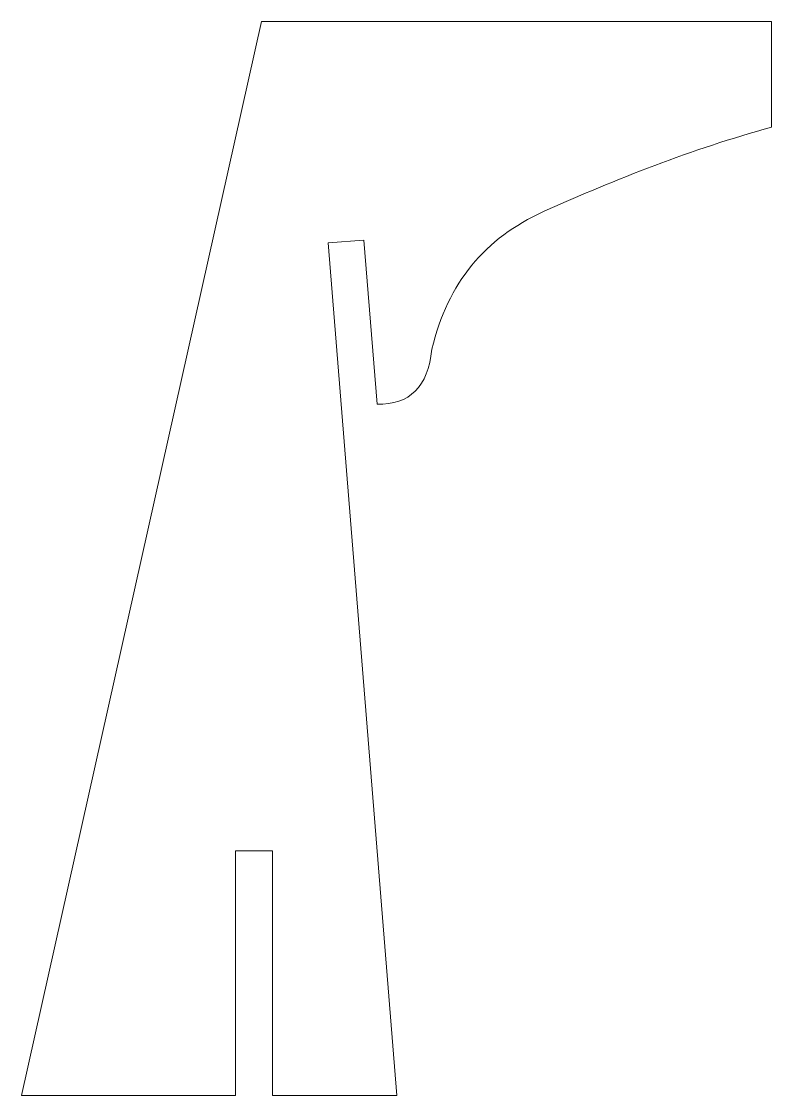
# Model space of a CAD drawing. Header units: millimetres. Extents: x 3343 to 3403.6, y 1416.4 to 1503.1.
import ezdxf

# ---------------------------------------------------------------- set-up
doc = ezdxf.new("R2010")
doc.units = ezdxf.units.MM

msp = doc.modelspace()

# ---------------------------------------------------------------- linework, layer by layer
at = {"lineweight": 20}
for points, knots in [([(3403.588, 1494.585), (3403.588, 1494.585), (3403.588, 1503.122), (3403.588, 1503.122), (3403.588, 1503.122), (3403.588, 1503.122), (3362.394, 1503.122), (3362.394, 1503.122), (3362.394, 1503.122), (3362.394, 1503.122), (3343.024, 1416.412), (3343.024, 1416.412), (3343.024, 1416.412), (3343.024, 1416.412), (3360.313, 1416.412), (3360.313, 1416.412), (3360.313, 1416.412), (3360.313, 1416.412), (3360.313, 1436.155), (3360.313, 1436.155)], [0, 0, 0, 0, 0.166667, 0.166667, 0.166667, 0.166667, 0.333333, 0.333333, 0.333333, 0.333333, 0.5, 0.5, 0.5, 0.5, 0.666667, 0.666667, 0.666667, 0.666667, 1, 1, 1, 1]), ([(3360.313, 1436.155), (3360.313, 1436.155), (3363.301, 1436.155), (3363.301, 1436.155), (3363.301, 1436.155), (3363.301, 1436.155), (3363.301, 1416.412), (3363.301, 1416.412), (3363.301, 1416.412), (3363.301, 1416.412), (3373.333, 1416.412), (3373.333, 1416.412), (3373.333, 1416.412), (3373.333, 1416.412), (3367.783, 1485.246), (3367.783, 1485.246), (3367.783, 1485.246), (3367.783, 1485.246), (3370.665, 1485.47), (3370.665, 1485.47), (3370.665, 1485.47), (3370.665, 1485.47), (3371.732, 1472.226), (3371.732, 1472.226), (3371.732, 1472.226), (3374.374, 1472.16), (3375.851, 1473.636), (3376.161, 1476.655), (3376.161, 1476.655), (3377.452, 1482.079), (3380.458, 1485.618), (3385.179, 1487.774), (3385.179, 1487.774), (3391.017, 1490.395), (3397.154, 1492.832), (3403.588, 1494.585)], [0, 0, 0, 0, 0.1, 0.1, 0.1, 0.1, 0.2, 0.2, 0.2, 0.2, 0.3, 0.3, 0.3, 0.3, 0.4, 0.4, 0.4, 0.4, 0.5, 0.5, 0.5, 0.5, 0.6, 0.6, 0.6, 0.6, 0.7, 0.7, 0.7, 0.7, 0.8, 0.8, 0.8, 0.8, 1, 1, 1, 1])]:
    msp.add_open_spline(points, degree=3, knots=knots, dxfattribs=at)

doc.saveas('drawing.dxf')
